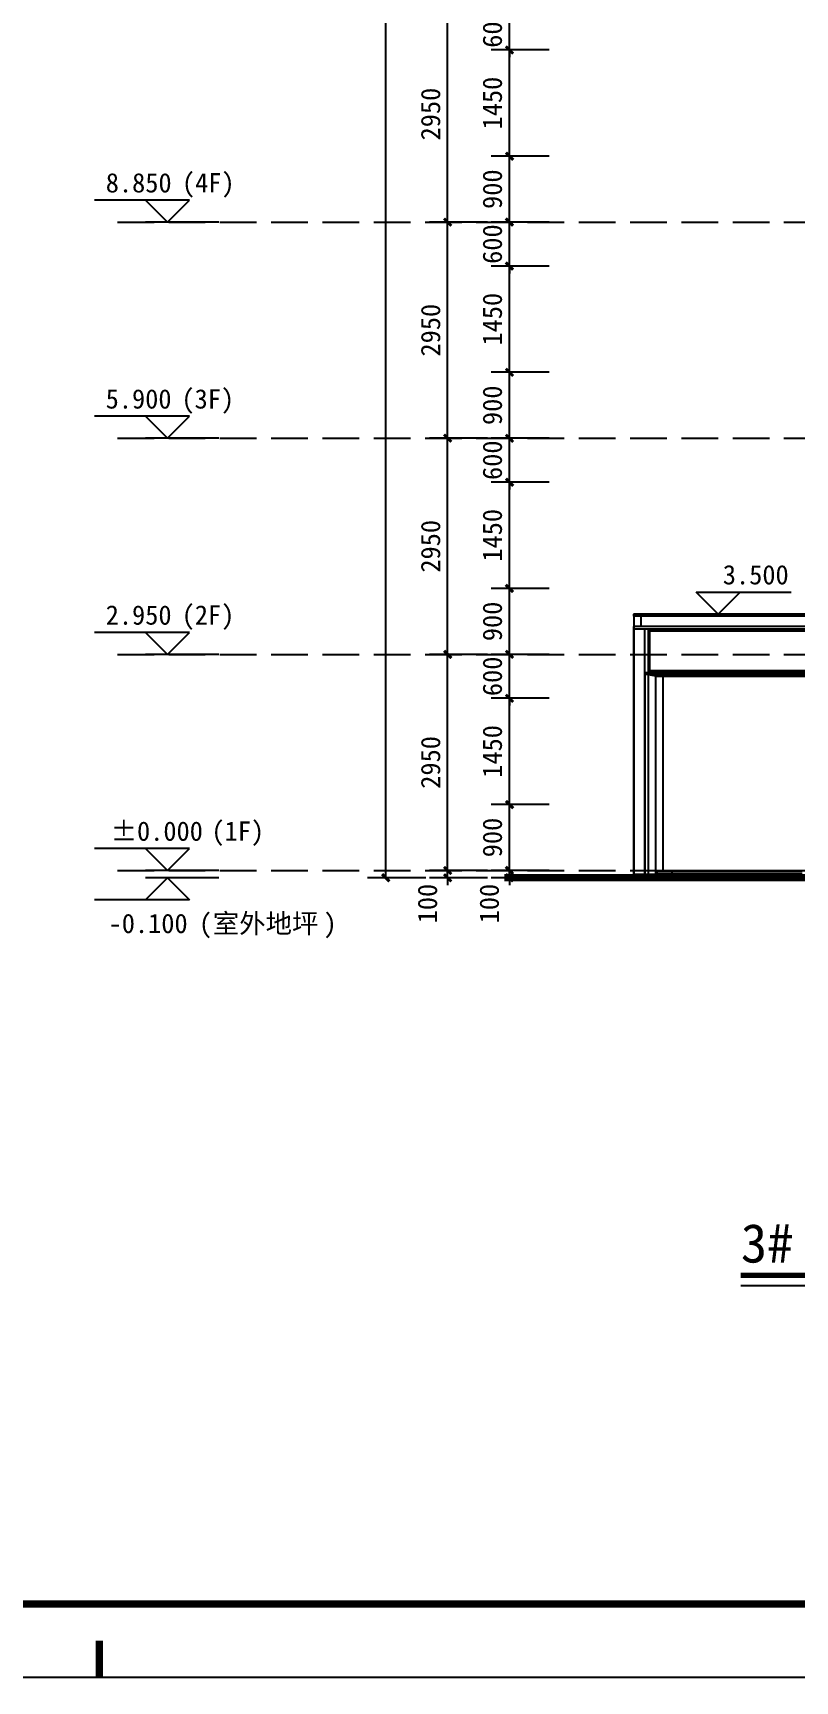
# Model space of a CAD drawing. Extents: x 646072 to 1012572, y -46617 to 16093.
# Drawn here: x 875464 to 885867, y -46617 to -24120 of the extents above; entities that cross this region are included whole.
import ezdxf

# ---------------------------------------------------------------- set-up
doc = ezdxf.new("R2010")
doc.units = 0
doc.header["$LTSCALE"] = 1000
doc.header["$MEASUREMENT"] = 0
for name, pattern in [('3#楼-HZS$0$3#楼-HZS$0$__DASH', [0.35, 0.25, -0.1]), ('3#楼-HZS$0$DOTE', [2.42, 2, -0.2, 0.02, -0.2]), ('DASH', [0.35, 0.25, -0.1])]:
    doc.linetypes.add(name, pattern=pattern)
doc.layers.get('Defpoints').update_dxf_attribs({"color": 4, "linetype": 'DASH'})
for name, color, linetype in [('3#楼-HZS$0$3#楼-HZS$0$A-ANNO-SYMB', 3, 'Continuous'), ('3#楼-HZS$0$3#楼-HZS$0$DIM_ELEV', 3, 'Continuous'), ('3#楼-HZS$0$3#楼-HZS$0$DOTE', 1, '3#楼-HZS$0$DOTE'), ('3#楼-HZS$0$3#楼-HZS$0$PUB_DIM', 3, 'Continuous'), ('3#楼-HZS$0$3#楼-HZS$0$PUB_TEXT', 7, 'Continuous'), ('A-ANNO-TEXT', 3, 'Continuous'), ('A1-无手签$0$A-ANNO-TTLB', 7, 'Continuous')]:
    doc.layers.add(name, color=color, linetype=linetype)
doc.styles.add('3#楼-HZS$0$3#楼-HZS$0$_TCH_DIM', font='')
doc.styles.add('3#楼-HZS$0$3#楼-HZS$0$_TCH_DIM_T3', font='')
doc.styles.add('3#楼-HZS$0$3#楼-HZS$0$Standard', font='')
doc.styles.get('3#楼-HZS$0$3#楼-HZS$0$_TCH_DIM').set_extended_font_data('SimSun')
doc.styles.get('3#楼-HZS$0$3#楼-HZS$0$_TCH_DIM_T3').set_extended_font_data('SimSun')
doc.styles.get('3#楼-HZS$0$3#楼-HZS$0$Standard').set_extended_font_data('SimSun')
doc.dimstyles.new('3#楼-HZS$0$3#楼-HZS$0$_TCH_ARCH&&100', dxfattribs={"dimtxt": 264.345992, "dimasz": 100, "dimexe": 250, "dimexo": 300, "dimgap": 100, "dimtad": 1, "dimdec": 0, "dimzin": 0, "dimdsep": 46, "dimtxsty": '3#楼-HZS$0$3#楼-HZS$0$_TCH_DIM_T3', "dimblk": '3#楼-HZS$0$3#楼-HZS$0$_ArchTick', "dimcen": 0.09, "dimclrt": 7, "dimazin": 2, "dimtfac": 1, "dimtdec": 0, "dimtix": 1, "dimtmove": 2, "dimatfit": 3, "dimfxl": 100, "dimtolj": 1, "dimtzin": 0, "dimarcsym": 0})

# ---------------------------------------------------------------- blocks, each defined once
blk = doc.blocks.new('3#楼-HZS$0$3#楼-HZS$0$0f48g+kj9g7h+l40')
at = {"color": 250}
for p, q in [((859702, -34403, 0), (862302, -34403)), ((862302, -34433), (862302, -34403)), ((859702, -34433, 0), (862302, -34433)), ((859702, -34573, 0), (862302, -34573)), ((862302, -34603), (859702, -34603, 0)), ((862082, -34633), (859901, -34633, 0)), ((862082, -35203), (862082, -34603)), ((862102, -37953), (862102, -34603)), ((862152, -37953), (862152, -34603)), ((862202, -34573), (862202, -34433)), ((862302, -37953), (862302, -34573)), ((862082, -35173), (859801, -35173, 0)), ((859852, -35294, 0), (859853, -35286, 0)), ((859852, -35303, 0), (859852, -35294, 0)), ((859852, -38001, 0), (859852, -35302, 0)), ((859853, -35286, 0), (859855, -35277, 0)), ((859855, -35277, 0), (859858, -35269, 0)), ((859858, -35269, 0), (859861, -35261, 0)), ((859861, -35261, 0), (859865, -35253, 0)), ((859865, -35253, 0), (859870, -35246, 0)), ((859870, -35246, 0), (859875, -35239, 0)), ((859872, -38001, 0), (859872, -35303, 0)), ((859875, -35239, 0), (859881, -35232, 0)), ((859881, -35232, 0), (859888, -35226, 0)), ((859888, -35226, 0), (859895, -35221, 0)), ((859895, -35221, 0), (859902, -35216, 0)), ((859902, -35216, 0), (859910, -35212, 0)), ((859902, -38001, 0), (859902, -35303, 0)), ((859910, -35212, 0), (859918, -35209, 0)), ((859918, -35209, 0), (859926, -35206, 0)), ((859926, -35206, 0), (859934, -35205, 0)), ((859934, -35205, 0), (859943, -35203, 0)), ((859943, -35203, 0), (859952, -35203, 0)), ((862152, -35203), (859952, -35203, 0)), ((862152, -35223), (859952, -35223, 0)), ((859952, -35253, 0), (859953, -35253, 0)), ((862002, -35253), (859952, -35253, 0)), ((861902, -37903), (861902, -35253)), ((862002, -35253), (862001, -35253)), ((862002, -35253), (862152, -35223)), ((862002, -37953), (862002, -35253)), ((862002, -35253), (862002, -35253)), ((862152, -35203), (862152, -37953)), ((859802, -38001, 0), (859802, -35403, 0)), ((859812, -38001, 0), (859812, -35403, 0)), ((859842, -38001, 0), (859842, -35403, 0)), ((858702, -38001, 0), (858702, -35553, 0)), ((858712, -38001, 0), (858712, -35553, 0)), ((858742, -38001, 0), (858742, -35553, 0)), ((858752, -38001, 0), (858752, -35553, 0)), ((858802, -38001, 0), (858802, -35553, 0)), ((858812, -38001, 0), (858812, -35553, 0)), ((858842, -38001, 0), (858842, -35553, 0)), ((858852, -38001, 0), (858852, -35553, 0)), ((858902, -38001, 0), (858902, -35553, 0)), ((858912, -38001, 0), (858912, -35553, 0)), ((858942, -38001, 0), (858942, -35553, 0)), ((858952, -38001, 0), (858952, -35553, 0)), ((859002, -38001, 0), (859002, -35553, 0)), ((859012, -38001, 0), (859012, -35553, 0)), ((859042, -38001, 0), (859042, -35553, 0)), ((859052, -38001, 0), (859052, -35553, 0)), ((859102, -38001, 0), (859102, -35553, 0)), ((859112, -38001, 0), (859112, -35553, 0)), ((859142, -38001, 0), (859142, -35553, 0)), ((859152, -38001, 0), (859152, -35553, 0)), ((859202, -38001, 0), (859202, -35553, 0)), ((859212, -38001, 0), (859212, -35553, 0)), ((859242, -38001, 0), (859242, -35553, 0)), ((859252, -38001, 0), (859252, -35553, 0)), ((859302, -38001, 0), (859302, -35553, 0)), ((859312, -38001, 0), (859312, -35553, 0)), ((859342, -38001, 0), (859342, -35553, 0)), ((859352, -38001, 0), (859352, -35553, 0)), ((859402, -38001, 0), (859402, -35553, 0)), ((859412, -38001, 0), (859412, -35553, 0)), ((859442, -38001, 0), (859442, -35553, 0)), ((859452, -38001, 0), (859452, -35553, 0)), ((859502, -38001, 0), (859502, -35553, 0)), ((859512, -38001, 0), (859512, -35553, 0)), ((859542, -38001, 0), (859542, -35553, 0)), ((859552, -38001, 0), (859552, -35553, 0)), ((859602, -38001, 0), (859602, -35553, 0)), ((859612, -38001, 0), (859612, -35553, 0)), ((859642, -38001, 0), (859642, -35553, 0)), ((859652, -38001, 0), (859652, -35553, 0)), ((859702, -38001, 0), (859702, -35553, 0)), ((859712, -38001, 0), (859712, -35553, 0)), ((859742, -38001, 0), (859742, -35553, 0)), ((859752, -38001, 0), (859752, -35553, 0)), ((859852, -37953, 0), (859902, -37953, 0)), ((859902, -37953, 0), (859902, -37953, 0)), ((862002, -37903), (860002, -37903, 0)), ((862002, -37913), (860002, -37913, 0)), ((862002, -37943), (860002, -37943, 0)), ((862302, -37953), (860002, -37953, 0)), ((861782, -37913), (861782, -37943)), ((861982, -37943), (861982, -37913))]:
    blk.add_line(p, q, dxfattribs=at)
blk.add_lwpolyline([(859702, -34403), (862302, -34403), (862302, -37953)], dxfattribs=at)
for radius in [80, 50]:
    blk.add_arc((859952, -35303, 0), radius, 90, 180, dxfattribs=at)
blk = doc.blocks.new('3#楼-HZS$0$3#楼-HZS$0$_ArchTick')
at = {"color": 0, "linetype": 'ByBlock', "const_width": 0.4}
blk.add_lwpolyline([(-0.5, -0.5), (0.5, 0.5)], dxfattribs=at)
blk = doc.blocks.new('*D779')
at = {"layer": '3#楼-HZS$0$3#楼-HZS$0$PUB_DIM', "color": 0, "lineweight": -2, "transparency": 16777216}
for p, q in [((882512, -23752), (881719, -23752)), ((881969, -23752), (881969, -23652)), ((881969, -24352), (881969, -23752)), ((882512, -24352), (881719, -24352)), ((881969, -24352), (881969, -24452))]:
    blk.add_line(p, q, dxfattribs=at)
at = {"layer": 'Defpoints', "color": 0, "transparency": 16777216}
for p in [(881969, -23752), (882812, -23752), (882812, -24352)]:
    blk.add_point(p, dxfattribs=at)
at = {"layer": '3#楼-HZS$0$3#楼-HZS$0$PUB_DIM', "color": 0, "lineweight": -2, "transparency": 16777216, "xscale": 100, "yscale": 100, "zscale": 100}
for p, rotation in [((881969, -23752), 270), ((881969, -24352), 90)]:
    blk.add_blockref('3#楼-HZS$0$3#楼-HZS$0$_ArchTick', p, dxfattribs=dict(at, rotation=rotation))
at = {"layer": '3#楼-HZS$0$3#楼-HZS$0$PUB_DIM', "color": 7, "transparency": 16777216, "insert": (881736, -24052), "char_height": 264.3, "attachment_point": 5, "rotation": 90, "style": '3#楼-HZS$0$3#楼-HZS$0$_TCH_DIM_T3'}
blk.add_mtext('\\A1;600', dxfattribs=at)
blk = doc.blocks.new('*D780')
at = {"layer": '3#楼-HZS$0$3#楼-HZS$0$PUB_DIM', "color": 0, "lineweight": -2, "transparency": 16777216}
for p, q in [((882512, -24352), (881719, -24352)), ((881969, -25802), (881969, -24352)), ((882512, -25802), (881719, -25802))]:
    blk.add_line(p, q, dxfattribs=at)
at = {"layer": 'Defpoints', "color": 0, "transparency": 16777216}
for p in [(881969, -24352), (882812, -24352), (882812, -25802)]:
    blk.add_point(p, dxfattribs=at)
at = {"layer": '3#楼-HZS$0$3#楼-HZS$0$PUB_DIM', "color": 0, "lineweight": -2, "transparency": 16777216, "xscale": 100, "yscale": 100, "zscale": 100}
for p, rotation in [((881969, -24352), 90), ((881969, -25802), 270)]:
    blk.add_blockref('3#楼-HZS$0$3#楼-HZS$0$_ArchTick', p, dxfattribs=dict(at, rotation=rotation))
at = {"layer": '3#楼-HZS$0$3#楼-HZS$0$PUB_DIM', "color": 7, "transparency": 16777216, "insert": (881736, -25077), "char_height": 264.3, "attachment_point": 5, "rotation": 90, "style": '3#楼-HZS$0$3#楼-HZS$0$_TCH_DIM_T3'}
blk.add_mtext('\\A1;1450', dxfattribs=at)
blk = doc.blocks.new('*D781')
at = {"layer": '3#楼-HZS$0$3#楼-HZS$0$PUB_DIM', "color": 0, "lineweight": -2, "transparency": 16777216}
for p, q in [((882512, -25802), (881719, -25802)), ((881969, -26702), (881969, -25802)), ((882512, -26702), (881719, -26702))]:
    blk.add_line(p, q, dxfattribs=at)
at = {"layer": 'Defpoints', "color": 0, "transparency": 16777216}
for p in [(881969, -25802), (882812, -25802), (882812, -26702)]:
    blk.add_point(p, dxfattribs=at)
at = {"layer": '3#楼-HZS$0$3#楼-HZS$0$PUB_DIM', "color": 0, "lineweight": -2, "transparency": 16777216, "xscale": 100, "yscale": 100, "zscale": 100}
for p, rotation in [((881969, -25802), 90), ((881969, -26702), 270)]:
    blk.add_blockref('3#楼-HZS$0$3#楼-HZS$0$_ArchTick', p, dxfattribs=dict(at, rotation=rotation))
at = {"layer": '3#楼-HZS$0$3#楼-HZS$0$PUB_DIM', "color": 7, "transparency": 16777216, "insert": (881736, -26252), "char_height": 264.3, "attachment_point": 5, "rotation": 90, "style": '3#楼-HZS$0$3#楼-HZS$0$_TCH_DIM_T3'}
blk.add_mtext('\\A1;900', dxfattribs=at)
blk = doc.blocks.new('*D782')
at = {"layer": '3#楼-HZS$0$3#楼-HZS$0$PUB_DIM', "color": 0, "lineweight": -2, "transparency": 16777216}
for p, q in [((882512, -26702), (881719, -26702)), ((881969, -26702), (881969, -26602)), ((881969, -27302), (881969, -26702)), ((882512, -27302), (881719, -27302)), ((881969, -27302), (881969, -27402))]:
    blk.add_line(p, q, dxfattribs=at)
at = {"layer": 'Defpoints', "color": 0, "transparency": 16777216}
for p in [(881969, -26702), (882812, -26702), (882812, -27302)]:
    blk.add_point(p, dxfattribs=at)
at = {"layer": '3#楼-HZS$0$3#楼-HZS$0$PUB_DIM', "color": 0, "lineweight": -2, "transparency": 16777216, "xscale": 100, "yscale": 100, "zscale": 100}
for p, rotation in [((881969, -26702), 270), ((881969, -27302), 90)]:
    blk.add_blockref('3#楼-HZS$0$3#楼-HZS$0$_ArchTick', p, dxfattribs=dict(at, rotation=rotation))
at = {"layer": '3#楼-HZS$0$3#楼-HZS$0$PUB_DIM', "color": 7, "transparency": 16777216, "insert": (881736, -27002), "char_height": 264.3, "attachment_point": 5, "rotation": 90, "style": '3#楼-HZS$0$3#楼-HZS$0$_TCH_DIM_T3'}
blk.add_mtext('\\A1;600', dxfattribs=at)
blk = doc.blocks.new('*D783')
at = {"layer": '3#楼-HZS$0$3#楼-HZS$0$PUB_DIM', "color": 0, "lineweight": -2, "transparency": 16777216}
for p, q in [((882512, -27302), (881719, -27302)), ((881969, -28752), (881969, -27302)), ((882512, -28752), (881719, -28752))]:
    blk.add_line(p, q, dxfattribs=at)
at = {"layer": 'Defpoints', "color": 0, "transparency": 16777216}
for p in [(881969, -27302), (882812, -27302), (882812, -28752)]:
    blk.add_point(p, dxfattribs=at)
at = {"layer": '3#楼-HZS$0$3#楼-HZS$0$PUB_DIM', "color": 0, "lineweight": -2, "transparency": 16777216, "xscale": 100, "yscale": 100, "zscale": 100}
for p, rotation in [((881969, -27302), 90), ((881969, -28752), 270)]:
    blk.add_blockref('3#楼-HZS$0$3#楼-HZS$0$_ArchTick', p, dxfattribs=dict(at, rotation=rotation))
at = {"layer": '3#楼-HZS$0$3#楼-HZS$0$PUB_DIM', "color": 7, "transparency": 16777216, "insert": (881736, -28027), "char_height": 264.3, "attachment_point": 5, "rotation": 90, "style": '3#楼-HZS$0$3#楼-HZS$0$_TCH_DIM_T3'}
blk.add_mtext('\\A1;1450', dxfattribs=at)
blk = doc.blocks.new('*D784')
at = {"layer": '3#楼-HZS$0$3#楼-HZS$0$PUB_DIM', "color": 0, "lineweight": -2, "transparency": 16777216}
for p, q in [((882512, -28752), (881719, -28752)), ((881969, -29652), (881969, -28752)), ((882512, -29652), (881719, -29652))]:
    blk.add_line(p, q, dxfattribs=at)
at = {"layer": 'Defpoints', "color": 0, "transparency": 16777216}
for p in [(881969, -28752), (882812, -28752), (882812, -29652)]:
    blk.add_point(p, dxfattribs=at)
at = {"layer": '3#楼-HZS$0$3#楼-HZS$0$PUB_DIM', "color": 0, "lineweight": -2, "transparency": 16777216, "xscale": 100, "yscale": 100, "zscale": 100}
for p, rotation in [((881969, -28752), 90), ((881969, -29652), 270)]:
    blk.add_blockref('3#楼-HZS$0$3#楼-HZS$0$_ArchTick', p, dxfattribs=dict(at, rotation=rotation))
at = {"layer": '3#楼-HZS$0$3#楼-HZS$0$PUB_DIM', "color": 7, "transparency": 16777216, "insert": (881736, -29202), "char_height": 264.3, "attachment_point": 5, "rotation": 90, "style": '3#楼-HZS$0$3#楼-HZS$0$_TCH_DIM_T3'}
blk.add_mtext('\\A1;900', dxfattribs=at)
blk = doc.blocks.new('*D785')
at = {"layer": '3#楼-HZS$0$3#楼-HZS$0$PUB_DIM', "color": 0, "lineweight": -2, "transparency": 16777216}
for p, q in [((882512, -29652), (881719, -29652)), ((881969, -29652), (881969, -29552)), ((881969, -30252), (881969, -29652)), ((882512, -30252), (881719, -30252)), ((881969, -30252), (881969, -30352))]:
    blk.add_line(p, q, dxfattribs=at)
at = {"layer": 'Defpoints', "color": 0, "transparency": 16777216}
for p in [(881969, -29652), (882812, -29652), (882812, -30252)]:
    blk.add_point(p, dxfattribs=at)
at = {"layer": '3#楼-HZS$0$3#楼-HZS$0$PUB_DIM', "color": 0, "lineweight": -2, "transparency": 16777216, "xscale": 100, "yscale": 100, "zscale": 100}
for p, rotation in [((881969, -29652), 270), ((881969, -30252), 90)]:
    blk.add_blockref('3#楼-HZS$0$3#楼-HZS$0$_ArchTick', p, dxfattribs=dict(at, rotation=rotation))
at = {"layer": '3#楼-HZS$0$3#楼-HZS$0$PUB_DIM', "color": 7, "transparency": 16777216, "insert": (881736, -29952), "char_height": 264.3, "attachment_point": 5, "rotation": 90, "style": '3#楼-HZS$0$3#楼-HZS$0$_TCH_DIM_T3'}
blk.add_mtext('\\A1;600', dxfattribs=at)
blk = doc.blocks.new('*D786')
at = {"layer": '3#楼-HZS$0$3#楼-HZS$0$PUB_DIM', "color": 0, "lineweight": -2, "transparency": 16777216}
for p, q in [((882512, -30252), (881719, -30252)), ((881969, -31702), (881969, -30252)), ((882512, -31702), (881719, -31702))]:
    blk.add_line(p, q, dxfattribs=at)
at = {"layer": 'Defpoints', "color": 0, "transparency": 16777216}
for p in [(881969, -30252), (882812, -30252), (882812, -31702)]:
    blk.add_point(p, dxfattribs=at)
at = {"layer": '3#楼-HZS$0$3#楼-HZS$0$PUB_DIM', "color": 0, "lineweight": -2, "transparency": 16777216, "xscale": 100, "yscale": 100, "zscale": 100}
for p, rotation in [((881969, -30252), 90), ((881969, -31702), 270)]:
    blk.add_blockref('3#楼-HZS$0$3#楼-HZS$0$_ArchTick', p, dxfattribs=dict(at, rotation=rotation))
at = {"layer": '3#楼-HZS$0$3#楼-HZS$0$PUB_DIM', "color": 7, "transparency": 16777216, "insert": (881736, -30977), "char_height": 264.3, "attachment_point": 5, "rotation": 90, "style": '3#楼-HZS$0$3#楼-HZS$0$_TCH_DIM_T3'}
blk.add_mtext('\\A1;1450', dxfattribs=at)
blk = doc.blocks.new('*D787')
at = {"layer": '3#楼-HZS$0$3#楼-HZS$0$PUB_DIM', "color": 0, "lineweight": -2, "transparency": 16777216}
for p, q in [((882512, -31702), (881719, -31702)), ((881969, -32602), (881969, -31702)), ((882512, -32602), (881719, -32602))]:
    blk.add_line(p, q, dxfattribs=at)
at = {"layer": 'Defpoints', "color": 0, "transparency": 16777216}
for p in [(881969, -31702), (882812, -31702), (882812, -32602)]:
    blk.add_point(p, dxfattribs=at)
at = {"layer": '3#楼-HZS$0$3#楼-HZS$0$PUB_DIM', "color": 0, "lineweight": -2, "transparency": 16777216, "xscale": 100, "yscale": 100, "zscale": 100}
for p, rotation in [((881969, -31702), 90), ((881969, -32602), 270)]:
    blk.add_blockref('3#楼-HZS$0$3#楼-HZS$0$_ArchTick', p, dxfattribs=dict(at, rotation=rotation))
at = {"layer": '3#楼-HZS$0$3#楼-HZS$0$PUB_DIM', "color": 7, "transparency": 16777216, "insert": (881736, -32152), "char_height": 264.3, "attachment_point": 5, "rotation": 90, "style": '3#楼-HZS$0$3#楼-HZS$0$_TCH_DIM_T3'}
blk.add_mtext('\\A1;900', dxfattribs=at)
blk = doc.blocks.new('*D788')
at = {"layer": '3#楼-HZS$0$3#楼-HZS$0$PUB_DIM', "color": 0, "lineweight": -2, "transparency": 16777216}
for p, q in [((882512, -32602), (881719, -32602)), ((881969, -32602), (881969, -32502)), ((881969, -33202), (881969, -32602)), ((882512, -33202), (881719, -33202)), ((881969, -33202), (881969, -33302))]:
    blk.add_line(p, q, dxfattribs=at)
at = {"layer": 'Defpoints', "color": 0, "transparency": 16777216}
for p in [(881969, -32602), (882812, -32602), (882812, -33202)]:
    blk.add_point(p, dxfattribs=at)
at = {"layer": '3#楼-HZS$0$3#楼-HZS$0$PUB_DIM', "color": 0, "lineweight": -2, "transparency": 16777216, "xscale": 100, "yscale": 100, "zscale": 100}
for p, rotation in [((881969, -32602), 270), ((881969, -33202), 90)]:
    blk.add_blockref('3#楼-HZS$0$3#楼-HZS$0$_ArchTick', p, dxfattribs=dict(at, rotation=rotation))
at = {"layer": '3#楼-HZS$0$3#楼-HZS$0$PUB_DIM', "color": 7, "transparency": 16777216, "insert": (881736, -32902), "char_height": 264.3, "attachment_point": 5, "rotation": 90, "style": '3#楼-HZS$0$3#楼-HZS$0$_TCH_DIM_T3'}
blk.add_mtext('\\A1;600', dxfattribs=at)
blk = doc.blocks.new('*D789')
at = {"layer": '3#楼-HZS$0$3#楼-HZS$0$PUB_DIM', "color": 0, "lineweight": -2, "transparency": 16777216}
for p, q in [((882512, -33202), (881719, -33202)), ((881969, -34652), (881969, -33202)), ((882512, -34652), (881719, -34652))]:
    blk.add_line(p, q, dxfattribs=at)
at = {"layer": 'Defpoints', "color": 0, "transparency": 16777216}
for p in [(881969, -33202), (882812, -33202), (882812, -34652)]:
    blk.add_point(p, dxfattribs=at)
at = {"layer": '3#楼-HZS$0$3#楼-HZS$0$PUB_DIM', "color": 0, "lineweight": -2, "transparency": 16777216, "xscale": 100, "yscale": 100, "zscale": 100}
for p, rotation in [((881969, -33202), 90), ((881969, -34652), 270)]:
    blk.add_blockref('3#楼-HZS$0$3#楼-HZS$0$_ArchTick', p, dxfattribs=dict(at, rotation=rotation))
at = {"layer": '3#楼-HZS$0$3#楼-HZS$0$PUB_DIM', "color": 7, "transparency": 16777216, "insert": (881736, -33927), "char_height": 264.3, "attachment_point": 5, "rotation": 90, "style": '3#楼-HZS$0$3#楼-HZS$0$_TCH_DIM_T3'}
blk.add_mtext('\\A1;1450', dxfattribs=at)
blk = doc.blocks.new('*D790')
at = {"layer": '3#楼-HZS$0$3#楼-HZS$0$PUB_DIM', "color": 0, "lineweight": -2, "transparency": 16777216}
for p, q in [((882512, -34652), (881719, -34652)), ((881969, -35552), (881969, -34652)), ((882512, -35552), (881719, -35552))]:
    blk.add_line(p, q, dxfattribs=at)
at = {"layer": 'Defpoints', "color": 0, "transparency": 16777216}
for p in [(881969, -34652), (882812, -34652), (882812, -35552)]:
    blk.add_point(p, dxfattribs=at)
at = {"layer": '3#楼-HZS$0$3#楼-HZS$0$PUB_DIM', "color": 0, "lineweight": -2, "transparency": 16777216, "xscale": 100, "yscale": 100, "zscale": 100}
for p, rotation in [((881969, -34652), 90), ((881969, -35552), 270)]:
    blk.add_blockref('3#楼-HZS$0$3#楼-HZS$0$_ArchTick', p, dxfattribs=dict(at, rotation=rotation))
at = {"layer": '3#楼-HZS$0$3#楼-HZS$0$PUB_DIM', "color": 7, "transparency": 16777216, "insert": (881736, -35102), "char_height": 264.3, "attachment_point": 5, "rotation": 90, "style": '3#楼-HZS$0$3#楼-HZS$0$_TCH_DIM_T3'}
blk.add_mtext('\\A1;900', dxfattribs=at)
blk = doc.blocks.new('*D791')
at = {"layer": '3#楼-HZS$0$3#楼-HZS$0$PUB_DIM', "color": 0, "lineweight": -2, "transparency": 16777216}
for p, q in [((881969, -35552), (881969, -35452)), ((882512, -35552), (881719, -35552)), ((882512, -35652), (881719, -35652)), ((881969, -35652), (881969, -35552)), ((881969, -35652), (881969, -35752))]:
    blk.add_line(p, q, dxfattribs=at)
at = {"layer": 'Defpoints', "color": 0, "transparency": 16777216}
for p in [(881969, -35552), (882812, -35552), (882812, -35652)]:
    blk.add_point(p, dxfattribs=at)
at = {"layer": '3#楼-HZS$0$3#楼-HZS$0$PUB_DIM', "color": 0, "lineweight": -2, "transparency": 16777216, "xscale": 100, "yscale": 100, "zscale": 100}
for p, rotation in [((881969, -35552), 270), ((881969, -35652), 90)]:
    blk.add_blockref('3#楼-HZS$0$3#楼-HZS$0$_ArchTick', p, dxfattribs=dict(at, rotation=rotation))
at = {"layer": '3#楼-HZS$0$3#楼-HZS$0$PUB_DIM', "color": 7, "transparency": 16777216, "insert": (881694, -36004), "char_height": 264.3, "attachment_point": 5, "rotation": 90, "style": '3#楼-HZS$0$3#楼-HZS$0$_TCH_DIM_T3'}
blk.add_mtext('\\A1;100', dxfattribs=at)
blk = doc.blocks.new('*D798')
at = {"layer": '3#楼-HZS$0$3#楼-HZS$0$PUB_DIM', "color": 0, "lineweight": -2, "transparency": 16777216}
for p, q in [((881669, -23752), (880875, -23752)), ((881125, -26702), (881125, -23752)), ((881669, -26702), (880875, -26702))]:
    blk.add_line(p, q, dxfattribs=at)
at = {"layer": 'Defpoints', "color": 0, "transparency": 16777216}
for p in [(881125, -23752), (881969, -23752), (881969, -26702)]:
    blk.add_point(p, dxfattribs=at)
at = {"layer": '3#楼-HZS$0$3#楼-HZS$0$PUB_DIM', "color": 0, "lineweight": -2, "transparency": 16777216, "xscale": 100, "yscale": 100, "zscale": 100}
for p, rotation in [((881125, -23752), 90), ((881125, -26702), 270)]:
    blk.add_blockref('3#楼-HZS$0$3#楼-HZS$0$_ArchTick', p, dxfattribs=dict(at, rotation=rotation))
at = {"layer": '3#楼-HZS$0$3#楼-HZS$0$PUB_DIM', "color": 7, "transparency": 16777216, "insert": (880893, -25227), "char_height": 264.3, "attachment_point": 5, "rotation": 90, "style": '3#楼-HZS$0$3#楼-HZS$0$_TCH_DIM_T3'}
blk.add_mtext('\\A1;2950', dxfattribs=at)
blk = doc.blocks.new('*D799')
at = {"layer": '3#楼-HZS$0$3#楼-HZS$0$PUB_DIM', "color": 0, "lineweight": -2, "transparency": 16777216}
for p, q in [((881669, -26702), (880875, -26702)), ((881125, -29652), (881125, -26702)), ((881669, -29652), (880875, -29652))]:
    blk.add_line(p, q, dxfattribs=at)
at = {"layer": 'Defpoints', "color": 0, "transparency": 16777216}
for p in [(881125, -26702), (881969, -26702), (881969, -29652)]:
    blk.add_point(p, dxfattribs=at)
at = {"layer": '3#楼-HZS$0$3#楼-HZS$0$PUB_DIM', "color": 0, "lineweight": -2, "transparency": 16777216, "xscale": 100, "yscale": 100, "zscale": 100}
for p, rotation in [((881125, -26702), 90), ((881125, -29652), 270)]:
    blk.add_blockref('3#楼-HZS$0$3#楼-HZS$0$_ArchTick', p, dxfattribs=dict(at, rotation=rotation))
at = {"layer": '3#楼-HZS$0$3#楼-HZS$0$PUB_DIM', "color": 7, "transparency": 16777216, "insert": (880893, -28177), "char_height": 264.3, "attachment_point": 5, "rotation": 90, "style": '3#楼-HZS$0$3#楼-HZS$0$_TCH_DIM_T3'}
blk.add_mtext('\\A1;2950', dxfattribs=at)
blk = doc.blocks.new('*D800')
at = {"layer": '3#楼-HZS$0$3#楼-HZS$0$PUB_DIM', "color": 0, "lineweight": -2, "transparency": 16777216}
for p, q in [((881669, -29652), (880875, -29652)), ((881125, -32602), (881125, -29652)), ((881669, -32602), (880875, -32602))]:
    blk.add_line(p, q, dxfattribs=at)
at = {"layer": 'Defpoints', "color": 0, "transparency": 16777216}
for p in [(881125, -29652), (881969, -29652), (881969, -32602)]:
    blk.add_point(p, dxfattribs=at)
at = {"layer": '3#楼-HZS$0$3#楼-HZS$0$PUB_DIM', "color": 0, "lineweight": -2, "transparency": 16777216, "xscale": 100, "yscale": 100, "zscale": 100}
for p, rotation in [((881125, -29652), 90), ((881125, -32602), 270)]:
    blk.add_blockref('3#楼-HZS$0$3#楼-HZS$0$_ArchTick', p, dxfattribs=dict(at, rotation=rotation))
at = {"layer": '3#楼-HZS$0$3#楼-HZS$0$PUB_DIM', "color": 7, "transparency": 16777216, "insert": (880893, -31127), "char_height": 264.3, "attachment_point": 5, "rotation": 90, "style": '3#楼-HZS$0$3#楼-HZS$0$_TCH_DIM_T3'}
blk.add_mtext('\\A1;2950', dxfattribs=at)
blk = doc.blocks.new('*D801')
at = {"layer": '3#楼-HZS$0$3#楼-HZS$0$PUB_DIM', "color": 0, "lineweight": -2, "transparency": 16777216}
for p, q in [((881669, -32602), (880875, -32602)), ((881125, -35552), (881125, -32602)), ((881669, -35552), (880875, -35552))]:
    blk.add_line(p, q, dxfattribs=at)
at = {"layer": 'Defpoints', "color": 0, "transparency": 16777216}
for p in [(881125, -32602), (881969, -32602), (881969, -35552)]:
    blk.add_point(p, dxfattribs=at)
at = {"layer": '3#楼-HZS$0$3#楼-HZS$0$PUB_DIM', "color": 0, "lineweight": -2, "transparency": 16777216, "xscale": 100, "yscale": 100, "zscale": 100}
for p, rotation in [((881125, -32602), 90), ((881125, -35552), 270)]:
    blk.add_blockref('3#楼-HZS$0$3#楼-HZS$0$_ArchTick', p, dxfattribs=dict(at, rotation=rotation))
at = {"layer": '3#楼-HZS$0$3#楼-HZS$0$PUB_DIM', "color": 7, "transparency": 16777216, "insert": (880893, -34077), "char_height": 264.3, "attachment_point": 5, "rotation": 90, "style": '3#楼-HZS$0$3#楼-HZS$0$_TCH_DIM_T3'}
blk.add_mtext('\\A1;2950', dxfattribs=at)
blk = doc.blocks.new('*D802')
at = {"layer": '3#楼-HZS$0$3#楼-HZS$0$PUB_DIM', "color": 0, "lineweight": -2, "transparency": 16777216}
for p, q in [((881125, -35552), (881125, -35452)), ((881669, -35552), (880875, -35552)), ((881669, -35652), (880875, -35652)), ((881125, -35652), (881125, -35552)), ((881125, -35652), (881125, -35752))]:
    blk.add_line(p, q, dxfattribs=at)
at = {"layer": 'Defpoints', "color": 0, "transparency": 16777216}
for p in [(881125, -35552), (881969, -35552), (881969, -35652)]:
    blk.add_point(p, dxfattribs=at)
at = {"layer": '3#楼-HZS$0$3#楼-HZS$0$PUB_DIM', "color": 0, "lineweight": -2, "transparency": 16777216, "xscale": 100, "yscale": 100, "zscale": 100}
for p, rotation in [((881125, -35552), 270), ((881125, -35652), 90)]:
    blk.add_blockref('3#楼-HZS$0$3#楼-HZS$0$_ArchTick', p, dxfattribs=dict(at, rotation=rotation))
at = {"layer": '3#楼-HZS$0$3#楼-HZS$0$PUB_DIM', "color": 7, "transparency": 16777216, "insert": (880850, -36004), "char_height": 264.3, "attachment_point": 5, "rotation": 90, "style": '3#楼-HZS$0$3#楼-HZS$0$_TCH_DIM_T3'}
blk.add_mtext('\\A1;100', dxfattribs=at)
blk = doc.blocks.new('*D814')
at = {"layer": '3#楼-HZS$0$3#楼-HZS$0$PUB_DIM', "color": 0, "lineweight": -2, "transparency": 16777216}
for p, q in [((880825, -6052), (880031, -6052)), ((880281, -35652), (880281, -6052)), ((880825, -35652), (880031, -35652))]:
    blk.add_line(p, q, dxfattribs=at)
at = {"layer": 'Defpoints', "color": 0, "transparency": 16777216}
for p in [(880281, -6052), (881125, -6052), (881125, -35652)]:
    blk.add_point(p, dxfattribs=at)
at = {"layer": '3#楼-HZS$0$3#楼-HZS$0$PUB_DIM', "color": 0, "lineweight": -2, "transparency": 16777216, "xscale": 100, "yscale": 100, "zscale": 100}
for p, rotation in [((880281, -6052), 90), ((880281, -35652), 270)]:
    blk.add_blockref('3#楼-HZS$0$3#楼-HZS$0$_ArchTick', p, dxfattribs=dict(at, rotation=rotation))
at = {"layer": '3#楼-HZS$0$3#楼-HZS$0$PUB_DIM', "color": 7, "transparency": 16777216, "insert": (880049, -20852), "char_height": 264.3, "attachment_point": 5, "rotation": 90, "style": '3#楼-HZS$0$3#楼-HZS$0$_TCH_DIM_T3'}
blk.add_mtext('\\A1;29600', dxfattribs=at)

msp = doc.modelspace()

# ---------------------------------------------------------------- linework, layer by layer
at = {"const_width": 100}
msp.add_lwpolyline([(901799.5, -35651.8), (881898.5, -35651.8)], dxfattribs=at)
at = {"layer": '3#楼-HZS$0$3#楼-HZS$0$A-ANNO-SYMB', "const_width": 70}
msp.add_lwpolyline([(885127.2, -41079.2), (896643.8, -41079.2)], dxfattribs=at)
at = {"layer": '3#楼-HZS$0$3#楼-HZS$0$A-ANNO-SYMB'}
msp.add_lwpolyline([(885127.2, -41219.2), (896643.8, -41219.2)], dxfattribs=at)
at = {"layer": '3#楼-HZS$0$3#楼-HZS$0$DIM_ELEV'}
for p, q in [((877601.7, -26401.8), (876305.7, -26401.8)), ((877301.7, -26701.8), (877001.7, -26401.8)), ((877301.7, -26701.8), (877601.7, -26401.8)), ((878001.7, -26701.8), (877001.7, -26701.8)), ((877601.7, -29351.8), (876305.7, -29351.8)), ((877301.7, -29651.8), (877001.7, -29351.8)), ((877301.7, -29651.8), (877601.7, -29351.8)), ((878001.7, -29651.8), (877001.7, -29651.8)), ((884819.5, -32051.8), (884519.5, -31751.8)), ((884519.5, -31751.8), (885815.5, -31751.8)), ((884819.5, -32051.8), (885119.5, -31751.8)), ((884119.5, -32051.8), (885119.5, -32051.8)), ((877601.7, -32301.8), (876305.7, -32301.8)), ((877301.7, -32601.8), (877001.7, -32301.8)), ((877301.7, -32601.8), (877601.7, -32301.8)), ((878001.7, -32601.8), (877001.7, -32601.8)), ((877601.7, -35251.8), (876305.7, -35251.8)), ((877301.7, -35551.8), (877001.7, -35251.8)), ((877301.7, -35551.8), (877601.7, -35251.8)), ((878001.7, -35551.8), (877001.7, -35551.8)), ((877301.7, -35651.8), (877001.7, -35951.8)), ((878001.7, -35651.8), (877001.7, -35651.8)), ((877301.7, -35651.8), (877601.7, -35951.8)), ((877601.7, -35951.8), (876305.7, -35951.8))]:
    msp.add_line(p, q, dxfattribs=at)
at = {"layer": '3#楼-HZS$0$3#楼-HZS$0$DOTE', "linetype": '3#楼-HZS$0$3#楼-HZS$0$__DASH', "ltscale": 2}
for p, q in [((876616.5, -26701.8), (909102.1, -26701.8)), ((876616.5, -29651.8), (909102.1, -29651.8)), ((876616.5, -32601.8), (909102.1, -32601.8)), ((876616.5, -35551.8), (909102.1, -35551.8))]:
    msp.add_line(p, q, dxfattribs=at)
at = {"layer": 'A1-无手签$0$A-ANNO-TTLB'}
msp.add_lwpolyline([(834322, -46566.5), (834322, 12833.5), (918422, 12833.5), (918422, -46566.5)], close=True, dxfattribs=at)
at = {"layer": 'A1-无手签$0$A-ANNO-TTLB', "const_width": 100}
msp.add_lwpolyline([(836822, -45566.5), (917422, -45566.5), (917422, 11833.5), (836822, 11833.5)], close=True, dxfattribs=at)
msp.add_lwpolyline([(876372, -46566.5), (876372, -46066.5)], dxfattribs=at)
at = {"layer": 'Defpoints'}
msp.add_lwpolyline([(910922, 11833.5), (873860.2, 11833.5), (873860.2, -45566.5), (910922, -45566.5)], close=True, dxfattribs=at)

# ---------------------------------------------------------------- block references
at = {"xscale": -1}
msp.add_blockref('3#楼-HZS$0$3#楼-HZS$0$0f48g+kj9g7h+l40', (1745968.9, 2351.2), dxfattribs=at)

# ---------------------------------------------------------------- texts
at = {"layer": '3#楼-HZS$0$3#楼-HZS$0$PUB_TEXT', "color": 7, "style": '3#楼-HZS$0$3#楼-HZS$0$_TCH_DIM'}
for s, height, p in [('8.850', 264.35, (876457.6, -26296.8)), ('(4F)', 264.35, (877497.3, -26296.8)), ('5.900', 264.35, (876456.4, -29246.8)), ('(3F)', 264.35, (877490.2, -29246.8)), ('3.500', 264.35, (884881.7, -31646.8)), ('2.950', 264.35, (876457, -32196.8)), ('(2F)', 264.35, (877493.8, -32196.8)), ('%%P0.000', 264.35, (876524.7, -35146.8)), ('(1F)', 264.35, (877899.6, -35146.8)), ('-0.100', 264.35, (876496.3, -36406.8)), ('(', 264.3, (877729.5, -36406.8)), ('室外地坪', 264.35, (877918.5, -36406.8)), (')', 264.3, (879430.7, -36406.8))]:
    msp.add_text(s, height=height, dxfattribs=at).set_placement(p)
at = {"layer": 'A-ANNO-TEXT', "color": 7, "style": '3#楼-HZS$0$3#楼-HZS$0$Standard'}
msp.add_text('3#', height=528.69, dxfattribs=at).set_placement((885127.2, -40904.2, 0))

# ---------------------------------------------------------------- dimensions: what is measured, and where the dimension line sits
at = {"layer": '3#楼-HZS$0$3#楼-HZS$0$PUB_DIM'}
for p1, p2, picture, middle in [((881125, -35651.8), (881125, -6051.8), '*D814', (880049.1, -20851.8)), ((881968.6, -26701.8), (881968.6, -23751.8), '*D798', (880892.8, -25226.8)), ((882812.3, -24351.8), (882812.3, -23751.8), '*D779', (881736.5, -24051.8)), ((882812.3, -25801.8), (882812.3, -24351.8), '*D780', (881736.5, -25076.8)), ((882812.3, -26701.8), (882812.3, -25801.8), '*D781', (881736.5, -26251.8)), ((881968.6, -29651.8), (881968.6, -26701.8), '*D799', (880892.8, -28176.8)), ((882812.3, -27301.8), (882812.3, -26701.8), '*D782', (881736.5, -27001.8)), ((882812.3, -28751.8), (882812.3, -27301.8), '*D783', (881736.5, -28026.8)), ((882812.3, -29651.8), (882812.3, -28751.8), '*D784', (881736.5, -29201.8)), ((881968.6, -32601.8), (881968.6, -29651.8), '*D800', (880892.8, -31126.8)), ((882812.3, -30251.8), (882812.3, -29651.8), '*D785', (881736.5, -29951.8)), ((882812.3, -31701.8), (882812.3, -30251.8), '*D786', (881736.5, -30976.8)), ((882812.3, -32601.8), (882812.3, -31701.8), '*D787', (881736.5, -32151.8)), ((881968.6, -35551.8), (881968.6, -32601.8), '*D801', (880892.8, -34076.8)), ((882812.3, -33201.8), (882812.3, -32601.8), '*D788', (881736.5, -32901.8)), ((882812.3, -34651.8), (882812.3, -33201.8), '*D789', (881736.5, -33926.8)), ((882812.3, -35551.8), (882812.3, -34651.8), '*D790', (881736.5, -35101.8))]:
    dim = msp.add_aligned_dim(p1=p1, p2=p2, distance=843.7, dimstyle='3#楼-HZS$0$3#楼-HZS$0$_TCH_ARCH&&100', dxfattribs=at)
    dim.commit()
    dim.dimension.update_dxf_attribs({"geometry": picture, "text_midpoint": middle})
for base, p1, p2, picture, middle in [((881125, -35551.8), (881968.6, -35651.8), (881968.6, -35551.8), '*D802', (880850, -36004.3)), ((881968.6, -35551.8), (882812.3, -35651.8), (882812.3, -35551.8), '*D791', (881693.6, -36004.3))]:
    dim = msp.add_linear_dim(base=base, p1=p1, p2=p2, angle=90, dimstyle='3#楼-HZS$0$3#楼-HZS$0$_TCH_ARCH&&100', dxfattribs=at)
    dim.commit()
    dim.dimension.update_dxf_attribs({"geometry": picture, "text_midpoint": middle, "dimtype": 161})

doc.saveas('drawing.dxf')
